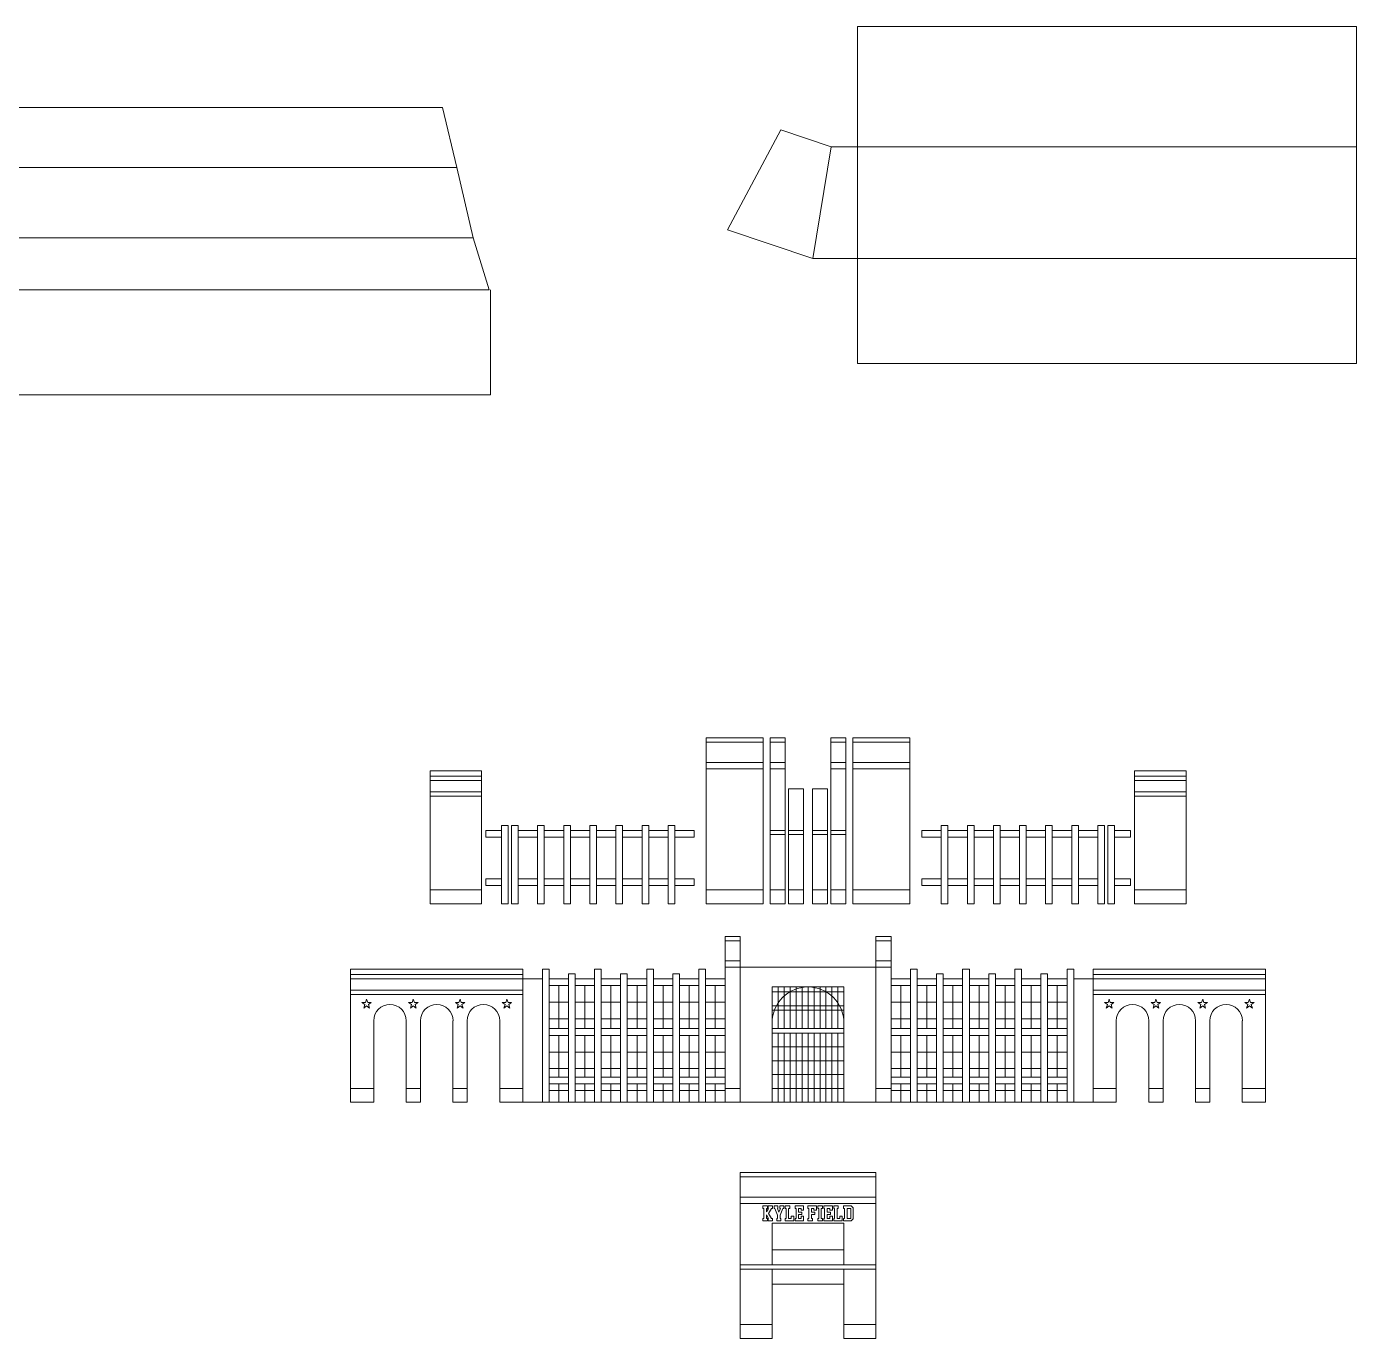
# Model space of a CAD drawing. Header units: inches. Extents: x -1530 to 385, y -443 to 699.
# Drawn here: x 163.55 to 173.93, y -25.13 to -14.9 of the extents above; entities that cross this region are included whole.
import ezdxf

# ---------------------------------------------------------------- set-up
doc = ezdxf.new("R2010")
doc.units = ezdxf.units.IN
doc.header["$LTSCALE"] = 0.5
doc.header["$MEASUREMENT"] = 0
for name, color, linetype, lineweight in [('03Cut', 5, 'Continuous', 0), ('04Score', 2, 'Continuous', 0), ('05Extra1', 6, 'Continuous', 0)]:
    doc.layers.add(name, color=color, linetype=linetype, lineweight=lineweight)

msp = doc.modelspace()

# ---------------------------------------------------------------- linework, layer by layer
at = {"layer": '03Cut'}
for p, q in [((170.034, -14.9), (173.925, -14.9)), ((170.034, -14.9), (170.034, -15.838)), ((173.925, -14.9), (173.925, -15.838)), ((162.796, -15.531), (166.795, -15.531)), ((166.795, -15.531), (166.907, -16)), ((169.436, -15.706), (169.02, -16.486)), ((169.436, -15.706), (169.827, -15.838)), ((169.827, -15.838), (170.034, -15.838)), ((170.034, -15.838), (173.925, -15.838)), ((173.925, -15.838), (173.925, -16.71)), ((162.497, -16), (166.907, -16)), ((166.907, -16), (167.034, -16.549)), ((169.02, -16.486), (169.684, -16.71)), ((161.351, -16.549), (167.034, -16.549)), ((167.034, -16.549), (167.159, -16.953)), ((170.034, -16.71), (169.684, -16.71)), ((170.034, -16.71), (173.925, -16.71)), ((170.034, -17.529), (170.034, -16.71)), ((173.925, -16.71), (173.925, -17.529)), ((162.33, -16.953), (167.159, -16.953)), ((167.169, -17.773), (167.169, -16.953)), ((170.034, -17.529), (173.925, -17.529)), ((162.72, -17.773), (167.169, -17.773)), ((168.853, -21.744), (168.853, -20.45)), ((169.298, -21.744), (169.298, -20.45)), ((169.351, -20.45), (169.469, -20.45)), ((169.351, -21.744), (169.351, -20.45)), ((169.469, -21.744), (169.469, -20.45)), ((169.943, -20.45), (169.826, -20.45)), ((169.826, -21.744), (169.826, -20.45)), ((169.943, -21.744), (169.943, -20.45)), ((169.997, -21.744), (169.997, -20.45)), ((170.441, -21.744), (170.441, -20.45)), ((166.699, -20.707), (167.101, -20.707)), ((166.699, -21.744), (166.699, -20.707)), ((167.101, -21.744), (167.101, -20.707)), ((172.596, -20.707), (172.193, -20.707)), ((172.193, -21.744), (172.193, -20.707)), ((172.596, -21.744), (172.596, -20.707)), ((169.496, -21.744), (169.496, -20.846)), ((169.613, -20.846), (169.496, -20.846)), ((169.613, -21.744), (169.613, -20.846)), ((169.681, -21.744), (169.681, -20.846)), ((169.681, -20.846), (169.799, -20.846)), ((169.799, -21.744), (169.799, -20.846)), ((167.257, -21.133), (167.309, -21.133)), ((167.257, -21.133), (167.257, -21.171)), ((167.309, -21.744), (167.309, -21.133)), ((167.335, -21.744), (167.335, -21.133)), ((167.335, -21.133), (167.387, -21.133)), ((167.387, -21.133), (167.387, -21.171)), ((167.538, -21.171), (167.538, -21.133)), ((167.538, -21.133), (167.59, -21.133)), ((167.59, -21.133), (167.59, -21.171)), ((167.742, -21.171), (167.742, -21.133)), ((167.742, -21.133), (167.794, -21.133)), ((167.794, -21.133), (167.794, -21.171)), ((167.945, -21.171), (167.945, -21.133)), ((167.945, -21.133), (167.998, -21.133)), ((167.998, -21.133), (167.998, -21.171)), ((168.149, -21.171), (168.149, -21.133)), ((168.149, -21.133), (168.201, -21.133)), ((168.201, -21.133), (168.201, -21.171)), ((168.353, -21.171), (168.353, -21.133)), ((168.353, -21.133), (168.405, -21.133)), ((168.405, -21.133), (168.405, -21.171)), ((168.556, -21.171), (168.556, -21.133)), ((168.556, -21.133), (168.608, -21.133)), ((168.608, -21.133), (168.608, -21.171)), ((170.686, -21.133), (170.686, -21.171)), ((170.738, -21.133), (170.686, -21.133)), ((170.738, -21.171), (170.738, -21.133)), ((170.89, -21.133), (170.89, -21.171)), ((170.942, -21.133), (170.89, -21.133)), ((170.942, -21.171), (170.942, -21.133)), ((171.093, -21.133), (171.093, -21.171)), ((171.145, -21.133), (171.093, -21.133)), ((171.145, -21.171), (171.145, -21.133)), ((171.297, -21.133), (171.297, -21.171)), ((171.349, -21.133), (171.297, -21.133)), ((171.349, -21.171), (171.349, -21.133)), ((171.5, -21.133), (171.5, -21.171)), ((171.553, -21.133), (171.5, -21.133)), ((171.553, -21.171), (171.553, -21.133)), ((171.704, -21.133), (171.704, -21.171)), ((171.756, -21.133), (171.704, -21.133)), ((171.756, -21.171), (171.756, -21.133)), ((171.908, -21.133), (171.908, -21.171)), ((171.96, -21.133), (171.908, -21.133)), ((171.96, -21.744), (171.96, -21.133)), ((171.985, -21.744), (171.985, -21.133)), ((172.038, -21.133), (171.985, -21.133)), ((172.038, -21.133), (172.038, -21.171)), ((167.133, -21.223), (167.133, -21.171)), ((167.133, -21.171), (167.257, -21.171)), ((167.257, -21.223), (167.133, -21.223)), ((167.257, -21.223), (167.257, -21.549)), ((167.387, -21.171), (167.538, -21.171)), ((167.387, -21.223), (167.387, -21.549)), ((167.387, -21.223), (167.538, -21.223)), ((167.538, -21.549), (167.538, -21.223)), ((167.59, -21.171), (167.742, -21.171)), ((167.59, -21.223), (167.59, -21.549)), ((167.59, -21.223), (167.742, -21.223)), ((167.742, -21.549), (167.742, -21.223)), ((167.794, -21.171), (167.945, -21.171)), ((167.794, -21.223), (167.794, -21.549)), ((167.794, -21.223), (167.945, -21.223)), ((167.945, -21.549), (167.945, -21.223)), ((167.998, -21.171), (168.149, -21.171)), ((167.998, -21.223), (167.998, -21.549)), ((167.998, -21.223), (168.149, -21.223)), ((168.149, -21.549), (168.149, -21.223)), ((168.201, -21.171), (168.353, -21.171)), ((168.201, -21.223), (168.201, -21.549)), ((168.201, -21.223), (168.353, -21.223)), ((168.353, -21.549), (168.353, -21.223)), ((168.405, -21.171), (168.556, -21.171)), ((168.405, -21.223), (168.405, -21.549)), ((168.405, -21.223), (168.556, -21.223)), ((168.556, -21.549), (168.556, -21.223)), ((168.608, -21.171), (168.76, -21.171)), ((168.608, -21.223), (168.608, -21.549)), ((168.608, -21.223), (168.76, -21.223)), ((168.76, -21.223), (168.76, -21.171)), ((170.686, -21.171), (170.535, -21.171)), ((170.535, -21.223), (170.535, -21.171)), ((170.686, -21.223), (170.535, -21.223)), ((170.686, -21.223), (170.686, -21.549)), ((170.89, -21.171), (170.738, -21.171)), ((170.738, -21.549), (170.738, -21.223)), ((170.89, -21.223), (170.738, -21.223)), ((170.89, -21.223), (170.89, -21.549)), ((171.093, -21.171), (170.942, -21.171)), ((170.942, -21.549), (170.942, -21.223)), ((171.093, -21.223), (170.942, -21.223)), ((171.093, -21.223), (171.093, -21.549)), ((171.297, -21.171), (171.145, -21.171)), ((171.145, -21.549), (171.145, -21.223)), ((171.297, -21.223), (171.145, -21.223)), ((171.297, -21.223), (171.297, -21.549)), ((171.5, -21.171), (171.349, -21.171)), ((171.349, -21.549), (171.349, -21.223)), ((171.5, -21.223), (171.349, -21.223)), ((171.5, -21.223), (171.5, -21.549)), ((171.704, -21.171), (171.553, -21.171)), ((171.553, -21.549), (171.553, -21.223)), ((171.704, -21.223), (171.553, -21.223)), ((171.704, -21.223), (171.704, -21.549)), ((171.908, -21.171), (171.756, -21.171)), ((171.756, -21.549), (171.756, -21.223)), ((171.908, -21.223), (171.756, -21.223)), ((171.908, -21.223), (171.908, -21.549)), ((172.162, -21.171), (172.038, -21.171)), ((172.038, -21.223), (172.038, -21.549)), ((172.038, -21.223), (172.162, -21.223)), ((172.162, -21.223), (172.162, -21.171)), ((167.133, -21.602), (167.133, -21.549)), ((167.133, -21.549), (167.257, -21.549)), ((167.387, -21.549), (167.538, -21.549)), ((167.59, -21.549), (167.742, -21.549)), ((167.794, -21.549), (167.945, -21.549)), ((167.998, -21.549), (168.149, -21.549)), ((168.201, -21.549), (168.353, -21.549)), ((168.405, -21.549), (168.556, -21.549)), ((168.608, -21.549), (168.76, -21.549)), ((168.76, -21.602), (168.76, -21.549)), ((170.686, -21.549), (170.535, -21.549)), ((170.535, -21.602), (170.535, -21.549)), ((170.89, -21.549), (170.738, -21.549)), ((171.093, -21.549), (170.942, -21.549)), ((171.297, -21.549), (171.145, -21.549)), ((171.5, -21.549), (171.349, -21.549)), ((171.704, -21.549), (171.553, -21.549)), ((171.908, -21.549), (171.756, -21.549)), ((172.162, -21.549), (172.038, -21.549)), ((172.162, -21.602), (172.162, -21.549)), ((167.257, -21.602), (167.133, -21.602)), ((167.257, -21.602), (167.257, -21.744)), ((167.387, -21.602), (167.387, -21.744)), ((167.387, -21.602), (167.538, -21.602)), ((167.538, -21.744), (167.538, -21.602)), ((167.59, -21.602), (167.59, -21.744)), ((167.59, -21.602), (167.742, -21.602)), ((167.742, -21.744), (167.742, -21.602)), ((167.794, -21.602), (167.794, -21.744)), ((167.794, -21.602), (167.945, -21.602)), ((167.945, -21.744), (167.945, -21.602)), ((167.998, -21.602), (167.998, -21.744)), ((167.998, -21.602), (168.149, -21.602)), ((168.149, -21.744), (168.149, -21.602)), ((168.201, -21.602), (168.201, -21.744)), ((168.201, -21.602), (168.353, -21.602)), ((168.353, -21.744), (168.353, -21.602)), ((168.405, -21.602), (168.405, -21.744)), ((168.405, -21.602), (168.556, -21.602)), ((168.556, -21.744), (168.556, -21.602)), ((168.608, -21.602), (168.608, -21.744)), ((168.608, -21.602), (168.76, -21.602)), ((170.686, -21.602), (170.535, -21.602)), ((170.686, -21.602), (170.686, -21.744)), ((170.738, -21.744), (170.738, -21.602)), ((170.89, -21.602), (170.738, -21.602)), ((170.89, -21.602), (170.89, -21.744)), ((170.942, -21.744), (170.942, -21.602)), ((171.093, -21.602), (170.942, -21.602)), ((171.093, -21.602), (171.093, -21.744)), ((171.145, -21.744), (171.145, -21.602)), ((171.297, -21.602), (171.145, -21.602)), ((171.297, -21.602), (171.297, -21.744)), ((171.349, -21.744), (171.349, -21.602)), ((171.5, -21.602), (171.349, -21.602)), ((171.5, -21.602), (171.5, -21.744)), ((171.553, -21.744), (171.553, -21.602)), ((171.704, -21.602), (171.553, -21.602)), ((171.704, -21.602), (171.704, -21.744)), ((171.756, -21.744), (171.756, -21.602)), ((171.908, -21.602), (171.756, -21.602)), ((171.908, -21.602), (171.908, -21.744)), ((172.038, -21.602), (172.038, -21.744)), ((172.038, -21.602), (172.162, -21.602)), ((167.101, -21.744), (166.699, -21.744)), ((167.101, -21.744), (166.875, -21.744)), ((167.309, -21.744), (167.257, -21.744)), ((167.335, -21.744), (167.387, -21.744)), ((167.538, -21.744), (167.59, -21.744)), ((167.742, -21.744), (167.794, -21.744)), ((167.945, -21.744), (167.998, -21.744)), ((168.149, -21.744), (168.201, -21.744)), ((168.353, -21.744), (168.405, -21.744)), ((168.556, -21.744), (168.608, -21.744)), ((169.298, -21.744), (168.853, -21.744)), ((169.351, -21.744), (169.469, -21.744)), ((169.496, -21.744), (169.613, -21.744)), ((169.799, -21.744), (169.681, -21.744)), ((169.943, -21.744), (169.826, -21.744)), ((169.997, -21.744), (170.441, -21.744)), ((170.738, -21.744), (170.686, -21.744)), ((170.942, -21.744), (170.89, -21.744)), ((171.145, -21.744), (171.093, -21.744)), ((171.349, -21.744), (171.297, -21.744)), ((171.553, -21.744), (171.5, -21.744)), ((171.756, -21.744), (171.704, -21.744)), ((171.96, -21.744), (171.908, -21.744)), ((171.985, -21.744), (172.038, -21.744)), ((172.193, -21.744), (172.42, -21.744)), ((172.193, -21.744), (172.596, -21.744)), ((169, -21.998), (169, -23.292)), ((169, -21.998), (169.117, -21.998)), ((169.117, -21.998), (169.117, -22.239)), ((170.177, -21.998), (170.177, -22.239)), ((170.177, -21.998), (170.295, -21.998)), ((170.295, -21.998), (170.295, -23.292)), ((166.078, -22.255), (166.078, -23.292)), ((166.078, -22.255), (167.423, -22.255)), ((167.423, -22.255), (167.423, -23.292)), ((167.575, -22.329), (167.575, -22.255)), ((167.575, -22.255), (167.627, -22.255)), ((167.627, -22.255), (167.627, -22.329)), ((167.778, -22.329), (167.778, -22.291)), ((167.778, -22.291), (167.83, -22.291)), ((167.83, -22.291), (167.83, -22.329)), ((167.982, -22.329), (167.982, -22.255)), ((167.982, -22.255), (168.034, -22.255)), ((168.034, -22.255), (168.034, -22.329)), ((168.185, -22.329), (168.185, -22.291)), ((168.185, -22.291), (168.237, -22.291)), ((168.237, -22.291), (168.237, -22.329)), ((168.389, -22.329), (168.389, -22.255)), ((168.389, -22.255), (168.441, -22.255)), ((168.441, -22.255), (168.441, -22.329)), ((168.592, -22.329), (168.592, -22.291)), ((168.592, -22.291), (168.645, -22.291)), ((168.645, -22.291), (168.645, -22.329)), ((168.796, -22.329), (168.796, -22.255)), ((168.796, -22.255), (168.848, -22.255)), ((168.848, -22.255), (168.848, -22.329)), ((169.117, -22.239), (170.177, -22.239)), ((170.498, -22.255), (170.446, -22.255)), ((170.446, -22.255), (170.446, -22.329)), ((170.498, -22.329), (170.498, -22.255)), ((170.702, -22.291), (170.65, -22.291)), ((170.65, -22.291), (170.65, -22.329)), ((170.702, -22.329), (170.702, -22.291)), ((170.906, -22.255), (170.853, -22.255)), ((170.853, -22.255), (170.853, -22.329)), ((170.906, -22.329), (170.906, -22.255)), ((171.109, -22.291), (171.057, -22.291)), ((171.057, -22.291), (171.057, -22.329)), ((171.109, -22.329), (171.109, -22.291)), ((171.313, -22.255), (171.261, -22.255)), ((171.261, -22.255), (171.261, -22.329)), ((171.313, -22.329), (171.313, -22.255)), ((171.516, -22.291), (171.464, -22.291)), ((171.464, -22.291), (171.464, -22.329)), ((171.516, -22.329), (171.516, -22.291)), ((171.72, -22.255), (171.668, -22.255)), ((171.668, -22.255), (171.668, -22.329)), ((171.72, -22.329), (171.72, -22.255)), ((171.871, -22.255), (171.871, -23.292)), ((173.216, -22.255), (171.871, -22.255)), ((173.216, -22.255), (173.216, -23.292)), ((167.423, -22.329), (167.575, -22.329)), ((167.627, -22.329), (167.778, -22.329)), ((167.83, -22.329), (167.982, -22.329)), ((168.034, -22.329), (168.185, -22.329)), ((168.237, -22.329), (168.389, -22.329)), ((168.441, -22.329), (168.592, -22.329)), ((168.645, -22.329), (168.796, -22.329)), ((168.848, -22.329), (169, -22.329)), ((170.446, -22.329), (170.295, -22.329)), ((170.65, -22.329), (170.498, -22.329)), ((170.853, -22.329), (170.702, -22.329)), ((171.057, -22.329), (170.906, -22.329)), ((171.261, -22.329), (171.109, -22.329)), ((171.464, -22.329), (171.313, -22.329)), ((171.668, -22.329), (171.516, -22.329)), ((171.871, -22.329), (171.72, -22.329)), ((166.259, -22.656), (166.259, -23.292)), ((166.512, -22.656), (166.512, -23.292)), ((166.624, -22.656), (166.624, -23.292)), ((166.877, -22.656), (166.877, -23.292)), ((166.989, -22.656), (166.989, -23.292)), ((167.242, -22.656), (167.242, -23.292)), ((172.052, -22.656), (172.052, -23.292)), ((172.306, -22.656), (172.306, -23.292)), ((172.417, -22.656), (172.417, -23.292)), ((172.67, -22.656), (172.67, -23.292)), ((172.782, -22.656), (172.782, -23.292)), ((173.035, -22.656), (173.035, -23.292)), ((166.078, -23.292), (166.259, -23.292)), ((166.512, -23.292), (166.624, -23.292)), ((166.877, -23.292), (166.989, -23.292)), ((167.242, -23.292), (172.052, -23.292)), ((172.306, -23.292), (172.417, -23.292)), ((172.67, -23.292), (172.782, -23.292)), ((173.035, -23.292), (173.216, -23.292)), ((169.117, -23.841), (169.117, -25.135)), ((170.177, -23.841), (169.117, -23.841)), ((170.177, -23.841), (170.177, -25.135)), ((169.367, -24.561), (169.367, -24.236)), ((169.367, -24.236), (169.927, -24.236)), ((169.927, -24.561), (169.927, -24.236)), ((169.367, -24.444), (169.927, -24.444)), ((169.367, -24.561), (169.927, -24.561)), ((169.367, -25.135), (169.367, -24.595)), ((169.927, -24.595), (169.367, -24.595)), ((169.927, -25.135), (169.927, -24.595)), ((169.927, -24.712), (169.367, -24.712)), ((169.367, -25.135), (169.117, -25.135)), ((170.177, -25.135), (169.927, -25.135))]:
    msp.add_line(p, q, dxfattribs=at)
for centre in [(166.386, -22.656), (166.751, -22.656), (167.115, -22.656), (172.179, -22.656), (172.544, -22.656), (172.909, -22.656)]:
    msp.add_arc(centre, 0.127, 0, 180, dxfattribs=at)
at = {"layer": '04Score'}
for p, q in [((169.827, -15.838), (169.684, -16.71)), ((170.034, -16.71), (170.034, -15.838)), ((169.298, -20.484), (168.853, -20.484)), ((169.469, -20.484), (169.351, -20.484)), ((169.826, -20.484), (169.943, -20.484)), ((169.997, -20.484), (170.441, -20.484)), ((169.298, -20.642), (168.853, -20.642)), ((169.469, -20.642), (169.351, -20.642)), ((169.826, -20.642), (169.943, -20.642)), ((169.997, -20.642), (170.441, -20.642)), ((167.101, -20.748), (166.699, -20.748)), ((169.298, -20.691), (168.853, -20.691)), ((169.469, -20.691), (169.351, -20.691)), ((169.826, -20.691), (169.943, -20.691)), ((169.997, -20.691), (170.441, -20.691)), ((172.193, -20.748), (172.596, -20.748)), ((167.101, -20.781), (166.699, -20.781)), ((172.193, -20.781), (172.596, -20.781)), ((167.101, -20.871), (166.699, -20.871)), ((167.101, -20.904), (166.699, -20.904)), ((172.193, -20.871), (172.596, -20.871)), ((172.193, -20.904), (172.596, -20.904)), ((167.257, -21.171), (167.257, -21.223)), ((167.387, -21.171), (167.387, -21.223)), ((167.538, -21.171), (167.538, -21.223)), ((167.59, -21.171), (167.59, -21.223)), ((167.742, -21.171), (167.742, -21.223)), ((167.794, -21.171), (167.794, -21.223)), ((167.945, -21.171), (167.945, -21.223)), ((167.998, -21.171), (167.998, -21.223)), ((168.149, -21.171), (168.149, -21.223)), ((168.201, -21.171), (168.201, -21.223)), ((168.353, -21.171), (168.353, -21.223)), ((168.405, -21.171), (168.405, -21.223)), ((168.556, -21.171), (168.556, -21.223)), ((168.608, -21.171), (168.608, -21.223)), ((169.469, -21.171), (169.351, -21.171)), ((169.469, -21.204), (169.351, -21.204)), ((169.613, -21.171), (169.496, -21.171)), ((169.613, -21.204), (169.496, -21.204)), ((169.681, -21.171), (169.799, -21.171)), ((169.681, -21.204), (169.799, -21.204)), ((169.826, -21.171), (169.943, -21.171)), ((169.826, -21.204), (169.943, -21.204)), ((170.686, -21.171), (170.686, -21.223)), ((170.738, -21.171), (170.738, -21.223)), ((170.89, -21.171), (170.89, -21.223)), ((170.942, -21.171), (170.942, -21.223)), ((171.093, -21.171), (171.093, -21.223)), ((171.145, -21.171), (171.145, -21.223)), ((171.297, -21.171), (171.297, -21.223)), ((171.349, -21.171), (171.349, -21.223)), ((171.5, -21.171), (171.5, -21.223)), ((171.553, -21.171), (171.553, -21.223)), ((171.704, -21.171), (171.704, -21.223)), ((171.756, -21.171), (171.756, -21.223)), ((171.908, -21.171), (171.908, -21.223)), ((172.038, -21.171), (172.038, -21.223)), ((167.257, -21.549), (167.257, -21.602)), ((167.387, -21.549), (167.387, -21.602)), ((167.538, -21.549), (167.538, -21.602)), ((167.59, -21.549), (167.59, -21.602)), ((167.742, -21.549), (167.742, -21.602)), ((167.794, -21.549), (167.794, -21.602)), ((167.945, -21.549), (167.945, -21.602)), ((167.998, -21.549), (167.998, -21.602)), ((168.149, -21.549), (168.149, -21.602)), ((168.201, -21.549), (168.201, -21.602)), ((168.353, -21.549), (168.353, -21.602)), ((168.405, -21.549), (168.405, -21.602)), ((168.556, -21.549), (168.556, -21.602)), ((168.608, -21.549), (168.608, -21.602)), ((170.686, -21.549), (170.686, -21.602)), ((170.738, -21.549), (170.738, -21.602)), ((170.89, -21.549), (170.89, -21.602)), ((170.942, -21.549), (170.942, -21.602)), ((171.093, -21.549), (171.093, -21.602)), ((171.145, -21.549), (171.145, -21.602)), ((171.297, -21.549), (171.297, -21.602)), ((171.349, -21.549), (171.349, -21.602)), ((171.5, -21.549), (171.5, -21.602)), ((171.553, -21.549), (171.553, -21.602)), ((171.704, -21.549), (171.704, -21.602)), ((171.756, -21.549), (171.756, -21.602)), ((171.908, -21.549), (171.908, -21.602)), ((172.038, -21.549), (172.038, -21.602)), ((166.699, -21.636), (167.101, -21.636)), ((169.298, -21.636), (168.853, -21.636)), ((169.469, -21.636), (169.351, -21.636)), ((169.613, -21.636), (169.496, -21.636)), ((169.681, -21.636), (169.799, -21.636)), ((169.826, -21.636), (169.943, -21.636)), ((169.997, -21.636), (170.441, -21.636)), ((172.596, -21.636), (172.193, -21.636)), ((169.117, -22.032), (169, -22.032)), ((170.295, -22.032), (170.177, -22.032)), ((169.117, -22.19), (169, -22.19)), ((170.295, -22.19), (170.177, -22.19)), ((167.423, -22.295), (166.078, -22.295)), ((169.117, -22.239), (169, -22.239)), ((169.117, -22.239), (169.117, -23.292)), ((170.295, -22.239), (170.177, -22.239)), ((170.177, -22.239), (170.177, -23.292)), ((173.216, -22.295), (171.871, -22.295)), ((167.423, -22.329), (166.078, -22.329)), ((167.575, -22.329), (167.575, -23.292)), ((167.627, -22.381), (167.627, -22.329)), ((167.627, -22.381), (167.627, -22.718)), ((167.627, -22.381), (167.778, -22.381)), ((167.702, -22.718), (167.702, -22.381)), ((167.778, -22.381), (167.778, -22.329)), ((167.778, -22.718), (167.778, -22.381)), ((167.83, -22.381), (167.83, -22.329)), ((167.83, -22.381), (167.83, -22.718)), ((167.83, -22.381), (167.982, -22.381)), ((167.906, -22.718), (167.906, -22.381)), ((167.982, -22.381), (167.982, -22.329)), ((167.982, -22.718), (167.982, -22.381)), ((168.034, -22.381), (168.034, -22.329)), ((168.034, -22.381), (168.034, -22.718)), ((168.034, -22.381), (168.185, -22.381)), ((168.11, -22.718), (168.11, -22.381)), ((168.185, -22.381), (168.185, -22.329)), ((168.185, -22.718), (168.185, -22.381)), ((168.237, -22.381), (168.237, -22.329)), ((168.237, -22.381), (168.237, -22.718)), ((168.237, -22.381), (168.389, -22.381)), ((168.313, -22.718), (168.313, -22.381)), ((168.389, -22.381), (168.389, -22.329)), ((168.389, -22.718), (168.389, -22.381)), ((168.441, -22.381), (168.441, -22.329)), ((168.441, -22.381), (168.441, -22.718)), ((168.441, -22.381), (168.592, -22.381)), ((168.517, -22.718), (168.517, -22.381)), ((168.592, -22.381), (168.592, -22.329)), ((168.592, -22.718), (168.592, -22.381)), ((168.645, -22.381), (168.645, -22.329)), ((168.645, -22.381), (168.645, -22.718)), ((168.645, -22.381), (168.796, -22.381)), ((168.72, -22.718), (168.72, -22.381)), ((168.796, -22.381), (168.796, -22.329)), ((168.796, -22.718), (168.796, -22.381)), ((168.848, -22.381), (168.848, -22.329)), ((168.848, -22.381), (168.848, -22.718)), ((168.848, -22.381), (169, -22.381)), ((168.924, -22.718), (168.924, -22.381)), ((169.367, -23.292), (169.367, -22.393)), ((169.367, -22.393), (169.927, -22.393)), ((169.414, -22.718), (169.414, -22.393)), ((169.46, -22.718), (169.46, -22.393)), ((169.507, -22.718), (169.507, -22.393)), ((169.554, -22.718), (169.554, -22.393)), ((169.601, -22.718), (169.601, -22.393)), ((169.647, -22.393), (169.647, -22.718)), ((169.694, -22.718), (169.694, -22.393)), ((169.741, -22.718), (169.741, -22.393)), ((169.787, -22.718), (169.787, -22.393)), ((169.834, -22.718), (169.834, -22.393)), ((169.881, -22.718), (169.881, -22.393)), ((169.927, -23.292), (169.927, -22.393)), ((170.446, -22.381), (170.295, -22.381)), ((170.371, -22.718), (170.371, -22.381)), ((170.446, -22.381), (170.446, -22.329)), ((170.446, -22.381), (170.446, -22.718)), ((170.498, -22.381), (170.498, -22.329)), ((170.498, -22.718), (170.498, -22.381)), ((170.65, -22.381), (170.498, -22.381)), ((170.574, -22.718), (170.574, -22.381)), ((170.65, -22.381), (170.65, -22.329)), ((170.65, -22.381), (170.65, -22.718)), ((170.702, -22.381), (170.702, -22.329)), ((170.702, -22.718), (170.702, -22.381)), ((170.853, -22.381), (170.702, -22.381)), ((170.778, -22.718), (170.778, -22.381)), ((170.853, -22.381), (170.853, -22.329)), ((170.853, -22.381), (170.853, -22.718)), ((170.906, -22.381), (170.906, -22.329)), ((170.906, -22.718), (170.906, -22.381)), ((171.057, -22.381), (170.906, -22.381)), ((170.981, -22.718), (170.981, -22.381)), ((171.057, -22.381), (171.057, -22.329)), ((171.057, -22.381), (171.057, -22.718)), ((171.109, -22.381), (171.109, -22.329)), ((171.109, -22.718), (171.109, -22.381)), ((171.261, -22.381), (171.109, -22.381)), ((171.185, -22.718), (171.185, -22.381)), ((171.261, -22.381), (171.261, -22.329)), ((171.261, -22.381), (171.261, -22.718)), ((171.313, -22.381), (171.313, -22.329)), ((171.313, -22.718), (171.313, -22.381)), ((171.464, -22.381), (171.313, -22.381)), ((171.388, -22.718), (171.388, -22.381)), ((171.464, -22.381), (171.464, -22.329)), ((171.464, -22.381), (171.464, -22.718)), ((171.516, -22.381), (171.516, -22.329)), ((171.516, -22.718), (171.516, -22.381)), ((171.668, -22.381), (171.516, -22.381)), ((171.592, -22.718), (171.592, -22.381)), ((171.668, -22.381), (171.668, -22.329)), ((171.668, -22.381), (171.668, -22.718)), ((171.72, -22.329), (171.72, -23.292)), ((173.216, -22.329), (171.871, -22.329)), ((167.423, -22.418), (166.078, -22.418)), ((167.423, -22.452), (166.078, -22.452)), ((167.627, -22.511), (167.778, -22.511)), ((167.83, -22.511), (167.982, -22.511)), ((168.034, -22.511), (168.185, -22.511)), ((168.237, -22.511), (168.389, -22.511)), ((168.441, -22.511), (168.592, -22.511)), ((168.645, -22.511), (168.796, -22.511)), ((168.848, -22.511), (169, -22.511)), ((169.927, -22.431), (169.367, -22.431)), ((170.446, -22.511), (170.295, -22.511)), ((170.65, -22.511), (170.498, -22.511)), ((170.853, -22.511), (170.702, -22.511)), ((171.057, -22.511), (170.906, -22.511)), ((171.261, -22.511), (171.109, -22.511)), ((171.464, -22.511), (171.313, -22.511)), ((171.668, -22.511), (171.516, -22.511)), ((173.216, -22.418), (171.871, -22.418)), ((173.216, -22.452), (171.871, -22.452)), ((169.927, -22.541), (169.367, -22.541)), ((169.927, -22.575), (169.367, -22.575)), ((167.778, -22.641), (167.627, -22.641)), ((167.627, -22.718), (167.778, -22.718)), ((167.627, -22.718), (167.627, -22.771)), ((167.778, -22.718), (167.778, -22.771)), ((167.982, -22.641), (167.83, -22.641)), ((167.83, -22.718), (167.982, -22.718)), ((167.83, -22.718), (167.83, -22.771)), ((167.982, -22.718), (167.982, -22.771)), ((168.185, -22.641), (168.034, -22.641)), ((168.034, -22.718), (168.185, -22.718)), ((168.034, -22.718), (168.034, -22.771)), ((168.185, -22.718), (168.185, -22.771)), ((168.389, -22.641), (168.237, -22.641)), ((168.237, -22.718), (168.389, -22.718)), ((168.237, -22.718), (168.237, -22.771)), ((168.389, -22.718), (168.389, -22.771)), ((168.592, -22.641), (168.441, -22.641)), ((168.441, -22.718), (168.592, -22.718)), ((168.441, -22.718), (168.441, -22.771)), ((168.592, -22.718), (168.592, -22.771)), ((168.796, -22.641), (168.645, -22.641)), ((168.645, -22.718), (168.796, -22.718)), ((168.645, -22.718), (168.645, -22.771)), ((168.796, -22.718), (168.796, -22.771)), ((169, -22.641), (168.848, -22.641)), ((168.848, -22.718), (169, -22.718)), ((168.848, -22.718), (168.848, -22.771)), ((169.927, -22.718), (169.367, -22.718)), ((170.295, -22.641), (170.446, -22.641)), ((170.446, -22.718), (170.295, -22.718)), ((170.446, -22.718), (170.446, -22.771)), ((170.498, -22.641), (170.65, -22.641)), ((170.65, -22.718), (170.498, -22.718)), ((170.498, -22.718), (170.498, -22.771)), ((170.65, -22.718), (170.65, -22.771)), ((170.702, -22.641), (170.853, -22.641)), ((170.853, -22.718), (170.702, -22.718)), ((170.702, -22.718), (170.702, -22.771)), ((170.853, -22.718), (170.853, -22.771)), ((170.906, -22.641), (171.057, -22.641)), ((171.057, -22.718), (170.906, -22.718)), ((170.906, -22.718), (170.906, -22.771)), ((171.057, -22.718), (171.057, -22.771)), ((171.109, -22.641), (171.261, -22.641)), ((171.261, -22.718), (171.109, -22.718)), ((171.109, -22.718), (171.109, -22.771)), ((171.261, -22.718), (171.261, -22.771)), ((171.313, -22.641), (171.464, -22.641)), ((171.464, -22.718), (171.313, -22.718)), ((171.313, -22.718), (171.313, -22.771)), ((171.464, -22.718), (171.464, -22.771)), ((171.516, -22.641), (171.668, -22.641)), ((171.668, -22.718), (171.516, -22.718)), ((171.516, -22.718), (171.516, -22.771)), ((171.668, -22.718), (171.668, -22.771)), ((167.627, -22.771), (167.627, -23.097)), ((167.627, -22.771), (167.778, -22.771)), ((167.702, -23.097), (167.702, -22.771)), ((167.778, -23.097), (167.778, -22.771)), ((167.83, -22.771), (167.83, -23.097)), ((167.83, -22.771), (167.982, -22.771)), ((167.906, -23.097), (167.906, -22.771)), ((167.982, -23.097), (167.982, -22.771)), ((168.034, -22.771), (168.034, -23.097)), ((168.034, -22.771), (168.185, -22.771)), ((168.11, -23.097), (168.11, -22.771)), ((168.185, -23.097), (168.185, -22.771)), ((168.237, -22.771), (168.237, -23.097)), ((168.237, -22.771), (168.389, -22.771)), ((168.313, -23.097), (168.313, -22.771)), ((168.389, -23.097), (168.389, -22.771)), ((168.441, -22.771), (168.441, -23.097)), ((168.441, -22.771), (168.592, -22.771)), ((168.517, -23.097), (168.517, -22.771)), ((168.592, -23.097), (168.592, -22.771)), ((168.645, -22.771), (168.645, -23.097)), ((168.645, -22.771), (168.796, -22.771)), ((168.72, -23.097), (168.72, -22.771)), ((168.796, -23.097), (168.796, -22.771)), ((168.848, -22.771), (168.848, -23.097)), ((168.848, -22.771), (169, -22.771)), ((168.924, -23.097), (168.924, -22.771)), ((169.927, -22.752), (169.367, -22.752)), ((169.414, -23.292), (169.414, -22.752)), ((169.46, -23.292), (169.46, -22.752)), ((169.507, -23.292), (169.507, -22.752)), ((169.554, -23.292), (169.554, -22.752)), ((169.601, -23.292), (169.601, -22.752)), ((169.647, -22.752), (169.647, -23.292)), ((169.694, -23.292), (169.694, -22.752)), ((169.741, -23.292), (169.741, -22.752)), ((169.787, -23.292), (169.787, -22.752)), ((169.834, -23.292), (169.834, -22.752)), ((169.881, -23.292), (169.881, -22.752)), ((170.446, -22.771), (170.295, -22.771)), ((170.371, -23.097), (170.371, -22.771)), ((170.446, -22.771), (170.446, -23.097)), ((170.498, -23.097), (170.498, -22.771)), ((170.65, -22.771), (170.498, -22.771)), ((170.574, -23.097), (170.574, -22.771)), ((170.65, -22.771), (170.65, -23.097)), ((170.702, -23.097), (170.702, -22.771)), ((170.853, -22.771), (170.702, -22.771)), ((170.778, -23.097), (170.778, -22.771)), ((170.853, -22.771), (170.853, -23.097)), ((170.906, -23.097), (170.906, -22.771)), ((171.057, -22.771), (170.906, -22.771)), ((170.981, -23.097), (170.981, -22.771)), ((171.057, -22.771), (171.057, -23.097)), ((171.109, -23.097), (171.109, -22.771)), ((171.261, -22.771), (171.109, -22.771)), ((171.185, -23.097), (171.185, -22.771)), ((171.261, -22.771), (171.261, -23.097)), ((171.313, -23.097), (171.313, -22.771)), ((171.464, -22.771), (171.313, -22.771)), ((171.388, -23.097), (171.388, -22.771)), ((171.464, -22.771), (171.464, -23.097)), ((171.516, -23.097), (171.516, -22.771)), ((171.668, -22.771), (171.516, -22.771)), ((171.592, -23.097), (171.592, -22.771)), ((171.668, -22.771), (171.668, -23.097)), ((167.627, -22.901), (167.778, -22.901)), ((167.83, -22.901), (167.982, -22.901)), ((168.034, -22.901), (168.185, -22.901)), ((168.237, -22.901), (168.389, -22.901)), ((168.441, -22.901), (168.592, -22.901)), ((168.645, -22.901), (168.796, -22.901)), ((168.848, -22.901), (169, -22.901)), ((169.927, -22.86), (169.367, -22.86)), ((170.446, -22.901), (170.295, -22.901)), ((170.65, -22.901), (170.498, -22.901)), ((170.853, -22.901), (170.702, -22.901)), ((171.057, -22.901), (170.906, -22.901)), ((171.261, -22.901), (171.109, -22.901)), ((171.464, -22.901), (171.313, -22.901)), ((171.668, -22.901), (171.516, -22.901)), ((167.778, -23.03), (167.627, -23.03)), ((167.982, -23.03), (167.83, -23.03)), ((168.185, -23.03), (168.034, -23.03)), ((168.389, -23.03), (168.237, -23.03)), ((168.592, -23.03), (168.441, -23.03)), ((168.796, -23.03), (168.645, -23.03)), ((169, -23.03), (168.848, -23.03)), ((169.927, -22.968), (169.367, -22.968)), ((170.295, -23.03), (170.446, -23.03)), ((170.498, -23.03), (170.65, -23.03)), ((170.702, -23.03), (170.853, -23.03)), ((170.906, -23.03), (171.057, -23.03)), ((171.109, -23.03), (171.261, -23.03)), ((171.313, -23.03), (171.464, -23.03)), ((171.516, -23.03), (171.668, -23.03)), ((167.627, -23.097), (167.778, -23.097)), ((167.627, -23.097), (167.627, -23.149)), ((167.778, -23.097), (167.778, -23.149)), ((167.83, -23.097), (167.982, -23.097)), ((167.83, -23.097), (167.83, -23.149)), ((167.982, -23.097), (167.982, -23.149)), ((168.034, -23.097), (168.185, -23.097)), ((168.034, -23.097), (168.034, -23.149)), ((168.185, -23.097), (168.185, -23.149)), ((168.237, -23.097), (168.389, -23.097)), ((168.237, -23.097), (168.237, -23.149)), ((168.389, -23.097), (168.389, -23.149)), ((168.441, -23.097), (168.592, -23.097)), ((168.441, -23.097), (168.441, -23.149)), ((168.592, -23.097), (168.592, -23.149)), ((168.645, -23.097), (168.796, -23.097)), ((168.645, -23.097), (168.645, -23.149)), ((168.796, -23.097), (168.796, -23.149)), ((168.848, -23.097), (169, -23.097)), ((168.848, -23.097), (168.848, -23.149)), ((169.927, -23.076), (169.367, -23.076)), ((170.446, -23.097), (170.295, -23.097)), ((170.446, -23.097), (170.446, -23.149)), ((170.65, -23.097), (170.498, -23.097)), ((170.498, -23.097), (170.498, -23.149)), ((170.65, -23.097), (170.65, -23.149)), ((170.853, -23.097), (170.702, -23.097)), ((170.702, -23.097), (170.702, -23.149)), ((170.853, -23.097), (170.853, -23.149)), ((171.057, -23.097), (170.906, -23.097)), ((170.906, -23.097), (170.906, -23.149)), ((171.057, -23.097), (171.057, -23.149)), ((171.261, -23.097), (171.109, -23.097)), ((171.109, -23.097), (171.109, -23.149)), ((171.261, -23.097), (171.261, -23.149)), ((171.464, -23.097), (171.313, -23.097)), ((171.313, -23.097), (171.313, -23.149)), ((171.464, -23.097), (171.464, -23.149)), ((171.668, -23.097), (171.516, -23.097)), ((171.516, -23.097), (171.516, -23.149)), ((171.668, -23.097), (171.668, -23.149)), ((166.078, -23.184), (166.259, -23.184)), ((166.512, -23.184), (166.624, -23.184)), ((166.877, -23.184), (166.989, -23.184)), ((167.242, -23.184), (167.423, -23.184)), ((167.627, -23.149), (167.627, -23.292)), ((167.627, -23.149), (167.778, -23.149)), ((167.778, -23.201), (167.627, -23.201)), ((167.702, -23.149), (167.702, -23.292)), ((167.778, -23.292), (167.778, -23.149)), ((167.83, -23.149), (167.83, -23.292)), ((167.83, -23.149), (167.982, -23.149)), ((167.982, -23.201), (167.83, -23.201)), ((167.906, -23.149), (167.906, -23.292)), ((167.982, -23.292), (167.982, -23.149)), ((168.034, -23.149), (168.034, -23.292)), ((168.034, -23.149), (168.185, -23.149)), ((168.185, -23.201), (168.034, -23.201)), ((168.11, -23.149), (168.11, -23.292)), ((168.185, -23.292), (168.185, -23.149)), ((168.237, -23.149), (168.237, -23.292)), ((168.237, -23.149), (168.389, -23.149)), ((168.389, -23.201), (168.237, -23.201)), ((168.313, -23.149), (168.313, -23.292)), ((168.389, -23.292), (168.389, -23.149)), ((168.441, -23.149), (168.441, -23.292)), ((168.441, -23.149), (168.592, -23.149)), ((168.592, -23.201), (168.441, -23.201)), ((168.517, -23.149), (168.517, -23.292)), ((168.592, -23.292), (168.592, -23.149)), ((168.645, -23.149), (168.645, -23.292)), ((168.645, -23.149), (168.796, -23.149)), ((168.796, -23.201), (168.645, -23.201)), ((168.72, -23.149), (168.72, -23.292)), ((168.796, -23.292), (168.796, -23.149)), ((168.848, -23.149), (168.848, -23.292)), ((168.848, -23.149), (169, -23.149)), ((169, -23.201), (168.848, -23.201)), ((168.924, -23.149), (168.924, -23.292)), ((169.117, -23.184), (169, -23.184)), ((169.927, -23.184), (169.367, -23.184)), ((170.177, -23.184), (170.295, -23.184)), ((170.446, -23.149), (170.295, -23.149)), ((170.295, -23.201), (170.446, -23.201)), ((170.371, -23.149), (170.371, -23.292)), ((170.446, -23.149), (170.446, -23.292)), ((170.498, -23.292), (170.498, -23.149)), ((170.65, -23.149), (170.498, -23.149)), ((170.498, -23.201), (170.65, -23.201)), ((170.574, -23.149), (170.574, -23.292)), ((170.65, -23.149), (170.65, -23.292)), ((170.702, -23.292), (170.702, -23.149)), ((170.853, -23.149), (170.702, -23.149)), ((170.702, -23.201), (170.853, -23.201)), ((170.778, -23.149), (170.778, -23.292)), ((170.853, -23.149), (170.853, -23.292)), ((170.906, -23.292), (170.906, -23.149)), ((171.057, -23.149), (170.906, -23.149)), ((170.906, -23.201), (171.057, -23.201)), ((170.981, -23.149), (170.981, -23.292)), ((171.057, -23.149), (171.057, -23.292)), ((171.109, -23.292), (171.109, -23.149)), ((171.261, -23.149), (171.109, -23.149)), ((171.109, -23.201), (171.261, -23.201)), ((171.185, -23.149), (171.185, -23.292)), ((171.261, -23.149), (171.261, -23.292)), ((171.313, -23.292), (171.313, -23.149)), ((171.464, -23.149), (171.313, -23.149)), ((171.313, -23.201), (171.464, -23.201)), ((171.388, -23.149), (171.388, -23.292)), ((171.464, -23.149), (171.464, -23.292)), ((171.516, -23.292), (171.516, -23.149)), ((171.668, -23.149), (171.516, -23.149)), ((171.516, -23.201), (171.668, -23.201)), ((171.592, -23.149), (171.592, -23.292)), ((171.668, -23.149), (171.668, -23.292)), ((171.871, -23.184), (172.052, -23.184)), ((172.306, -23.184), (172.417, -23.184)), ((172.67, -23.184), (172.782, -23.184)), ((173.035, -23.184), (173.216, -23.184)), ((170.177, -23.874), (169.117, -23.874)), ((170.177, -24.032), (169.117, -24.032)), ((170.177, -24.082), (169.117, -24.082)), ((169.367, -24.561), (169.117, -24.561)), ((170.177, -24.561), (169.927, -24.561)), ((169.367, -24.595), (169.117, -24.595)), ((170.177, -24.595), (169.927, -24.595)), ((169.117, -25.027), (169.367, -25.027)), ((170.177, -25.027), (169.927, -25.027))]:
    msp.add_line(p, q, dxfattribs=at)
for points in [[(166.203, -22.487), (166.212, -22.513), (166.24, -22.513), (166.218, -22.53), (166.226, -22.557), (166.203, -22.54), (166.181, -22.557), (166.189, -22.53), (166.166, -22.513), (166.195, -22.513)], [(166.568, -22.487), (166.559, -22.513), (166.531, -22.513), (166.554, -22.53), (166.545, -22.557), (166.568, -22.54), (166.591, -22.557), (166.582, -22.53), (166.605, -22.513), (166.577, -22.513)], [(166.933, -22.487), (166.924, -22.513), (166.896, -22.513), (166.919, -22.53), (166.91, -22.557), (166.933, -22.54), (166.956, -22.557), (166.947, -22.53), (166.97, -22.513), (166.942, -22.513)], [(167.298, -22.487), (167.289, -22.513), (167.261, -22.513), (167.284, -22.53), (167.275, -22.557), (167.298, -22.54), (167.321, -22.557), (167.312, -22.53), (167.335, -22.513), (167.307, -22.513)], [(171.997, -22.487), (172.005, -22.513), (172.034, -22.513), (172.011, -22.53), (172.02, -22.557), (171.997, -22.54), (171.974, -22.557), (171.983, -22.53), (171.96, -22.513), (171.988, -22.513)], [(172.361, -22.487), (172.353, -22.513), (172.324, -22.513), (172.347, -22.53), (172.339, -22.557), (172.361, -22.54), (172.384, -22.557), (172.376, -22.53), (172.398, -22.513), (172.37, -22.513)], [(172.726, -22.487), (172.718, -22.513), (172.689, -22.513), (172.712, -22.53), (172.703, -22.557), (172.726, -22.54), (172.749, -22.557), (172.74, -22.53), (172.763, -22.513), (172.735, -22.513)], [(173.091, -22.487), (173.082, -22.513), (173.054, -22.513), (173.077, -22.53), (173.068, -22.557), (173.091, -22.54), (173.114, -22.557), (173.105, -22.53), (173.128, -22.513), (173.1, -22.513)]]:
    msp.add_lwpolyline(points, close=True, dxfattribs=at)
at = {"layer": '04Score', "color": 2, "lineweight": 0}
for points in [[(169.33, -24.1), (169.295, -24.1), (169.295, -24.12), (169.302, -24.12), (169.302, -24.198), (169.295, -24.198), (169.295, -24.217), (169.33, -24.217), (169.33, -24.198), (169.322, -24.198), (169.322, -24.17)], [(169.322, -24.148), (169.322, -24.12), (169.33, -24.12), (169.33, -24.1)], [(169.371, -24.1), (169.336, -24.1), (169.336, -24.12), (169.34, -24.12), (169.322, -24.148)], [(169.322, -24.17), (169.34, -24.198), (169.336, -24.198), (169.336, -24.217), (169.371, -24.217), (169.371, -24.198), (169.362, -24.198), (169.339, -24.159)], [(169.322, -24.17), (169.34, -24.198), (169.336, -24.198), (169.336, -24.217), (169.371, -24.217), (169.371, -24.198), (169.362, -24.198), (169.339, -24.159)], [(169.339, -24.159), (169.362, -24.12), (169.371, -24.12), (169.371, -24.1)], [(169.412, -24.1), (169.382, -24.1), (169.382, -24.12), (169.388, -24.12), (169.409, -24.174)], [(169.409, -24.174), (169.409, -24.198), (169.404, -24.198), (169.404, -24.217), (169.435, -24.217), (169.435, -24.198), (169.429, -24.198), (169.429, -24.174), (169.451, -24.12), (169.458, -24.12), (169.458, -24.1)], [(169.419, -24.149), (169.408, -24.12), (169.412, -24.12), (169.412, -24.1)], [(169.458, -24.1), (169.428, -24.1), (169.428, -24.12), (169.432, -24.12), (169.419, -24.149)], [(169.504, -24.1), (169.469, -24.1), (169.469, -24.12), (169.476, -24.12), (169.476, -24.198)], [(169.496, -24.198), (169.496, -24.12), (169.504, -24.12), (169.504, -24.1)], [(169.613, -24.1), (169.547, -24.1), (169.547, -24.12), (169.554, -24.12)], [(169.554, -24.12), (169.554, -24.198)], [(169.574, -24.12), (169.594, -24.12), (169.594, -24.135), (169.613, -24.135), (169.613, -24.1)], [(169.574, -24.198), (169.574, -24.168), (169.6, -24.168), (169.6, -24.149), (169.574, -24.149), (169.574, -24.12), (169.594, -24.12), (169.574, -24.12)], [(169.713, -24.1), (169.646, -24.1), (169.646, -24.12), (169.654, -24.12)], [(169.654, -24.12), (169.654, -24.198), (169.646, -24.198), (169.646, -24.217), (169.681, -24.217), (169.681, -24.198), (169.674, -24.198), (169.674, -24.168), (169.699, -24.168), (169.699, -24.149), (169.674, -24.149), (169.674, -24.12), (169.693, -24.12)], [(169.674, -24.12), (169.693, -24.12), (169.693, -24.135), (169.713, -24.135), (169.713, -24.1)], [(169.837, -24.1), (169.77, -24.1), (169.77, -24.12), (169.777, -24.12)], [(169.777, -24.12), (169.777, -24.198)], [(169.797, -24.12), (169.817, -24.12), (169.817, -24.135), (169.837, -24.135), (169.837, -24.1)], [(169.797, -24.198), (169.797, -24.168), (169.823, -24.168), (169.823, -24.149), (169.797, -24.149), (169.797, -24.12), (169.817, -24.12)], [(169.882, -24.1), (169.848, -24.1), (169.848, -24.12), (169.855, -24.12), (169.855, -24.198)], [(169.875, -24.198), (169.875, -24.12), (169.882, -24.12), (169.882, -24.1)], [(169.932, -24.198), (169.925, -24.198), (169.925, -24.217), (169.985, -24.217), (170, -24.202), (170, -24.115), (169.985, -24.1)], [(169.985, -24.1), (169.925, -24.1), (169.925, -24.12), (169.932, -24.12)], [(169.932, -24.12), (169.932, -24.198)], [(169.952, -24.198), (169.952, -24.12), (169.98, -24.12)], [(169.98, -24.12), (169.98, -24.198), (169.952, -24.198)], [(169.476, -24.198), (169.469, -24.198), (169.469, -24.217), (169.536, -24.217), (169.536, -24.182)], [(169.536, -24.182), (169.516, -24.182), (169.516, -24.198), (169.496, -24.198)], [(169.554, -24.198), (169.547, -24.198), (169.547, -24.217), (169.613, -24.217), (169.613, -24.182)], [(169.613, -24.182), (169.594, -24.182), (169.594, -24.198), (169.574, -24.198)], [(169.777, -24.198), (169.77, -24.198), (169.77, -24.217), (169.837, -24.217), (169.837, -24.182)], [(169.837, -24.182), (169.817, -24.182), (169.817, -24.198), (169.797, -24.198)], [(169.855, -24.198), (169.848, -24.198), (169.848, -24.217), (169.914, -24.217), (169.914, -24.182)], [(169.914, -24.182), (169.895, -24.182), (169.895, -24.198), (169.875, -24.198)]]:
    msp.add_lwpolyline(points, dxfattribs=at)
msp.add_lwpolyline([(169.759, -24.1), (169.724, -24.1), (169.724, -24.12), (169.732, -24.12), (169.732, -24.198), (169.724, -24.198), (169.724, -24.217), (169.759, -24.217), (169.759, -24.198), (169.751, -24.198), (169.751, -24.12), (169.759, -24.12)], close=True, dxfattribs=at)
at = {"layer": '04Score'}
msp.add_arc((169.647, -22.673), 0.28, 0, 180, dxfattribs=at)
at = {"layer": '05Extra1'}
for p, q in [((168.853, -20.45), (169.298, -20.45)), ((170.441, -20.45), (169.997, -20.45))]:
    msp.add_line(p, q, dxfattribs=at)

doc.saveas('drawing.dxf')
